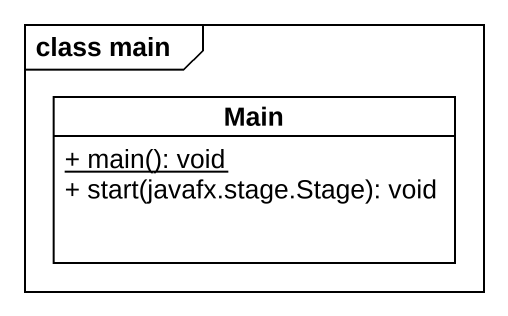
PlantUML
@startuml
mainframe class main
hide circle
hide empty members
skinparam classAttributeIconSize 0
class Main {
  {static} + main(): void
  + start(javafx.stage.Stage): void
}
@enduml
